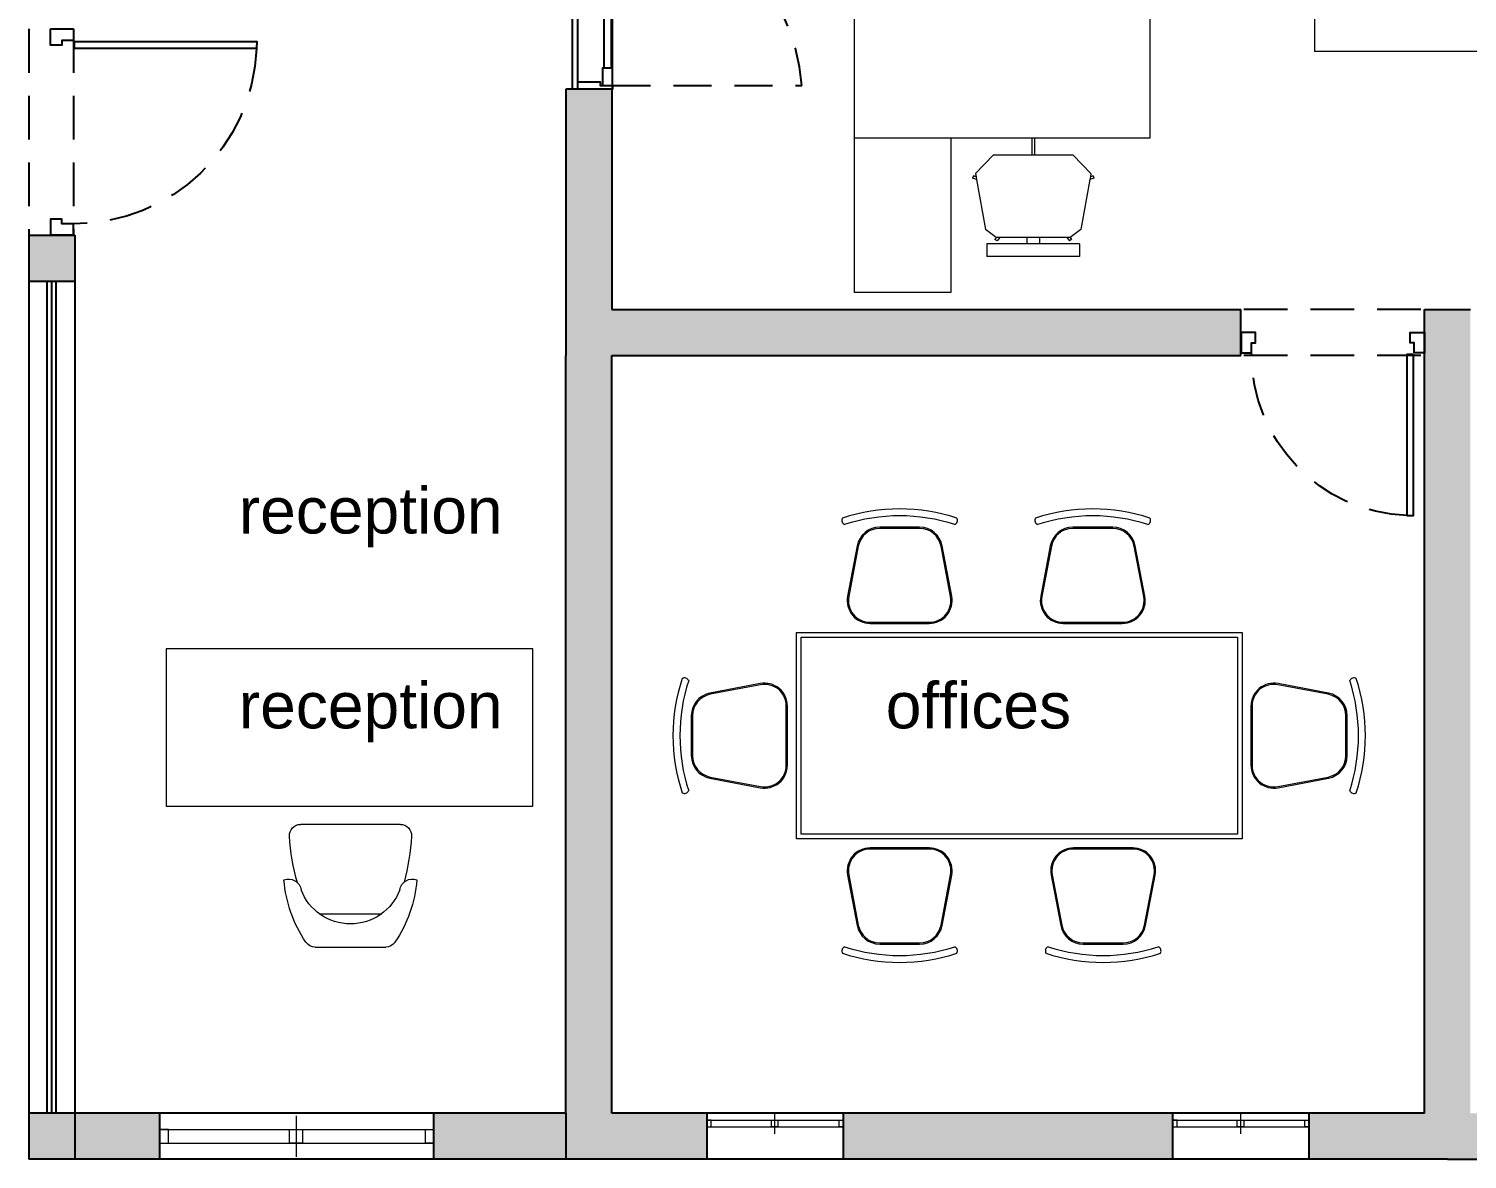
# Model space of a CAD drawing. Header units: inches. Extents: x 38.5 to 57.6, y -8.6 to 2.1.
# Drawn here: x 39.04 to 45.31, y -8.59 to -3.66 of the extents above; entities that cross this region are included whole.
import ezdxf

# ---------------------------------------------------------------- set-up
doc = ezdxf.new("R2010")
doc.units = ezdxf.units.IN
doc.header["$LTSCALE"] = 0.06
doc.header["$MEASUREMENT"] = 0
doc.linetypes.add('HIDDEN2', pattern=[4.7625, 3.175, -1.5875])
for name, color, linetype in [('CERR', 2, 'Continuous'), ('CERR-MOD', 2, 'Continuous'), ('CERR-PROY', 5, 'HIDDEN2'), ('MURO-NO SEC', 1, 'Continuous'), ('MURO-PROY', 12, 'HIDDEN2')]:
    doc.layers.add(name, color=color, linetype=linetype)
doc.layers.add('Muebles', color=3, linetype='Continuous', lineweight=18)
doc.layers.add('VENTANAS', color=82, linetype='Continuous', lineweight=5)

# ---------------------------------------------------------------- blocks, each defined once
blk = doc.blocks.new('p')
blk.add_line((10.3609, 3.5334), (12.3309, 3.5334))
at = {"layer": 'CERR'}
for p, q in [((10.3631, 3.5334), (12.3309, 3.5334)), ((11.2425, 3.4042), (10.4676, 3.4042)), ((12.2264, 3.4042), (11.4516, 3.4042)), ((11.2425, 3.3673), (10.4676, 3.3673)), ((12.2264, 3.3673), (11.4516, 3.3673))]:
    blk.add_line(p, q, dxfattribs=at)
for points in [[(10.3815, 3.3612), (10.3631, 3.3612), (10.3631, 3.5334), (10.4, 3.5334), (10.4, 3.4227), (10.3815, 3.4227)], [(12.3125, 3.3612), (12.3309, 3.3612), (12.3309, 3.5334), (12.294, 3.5334), (12.294, 3.4227), (12.3125, 3.4227)], [(10.4676, 3.3612), (10.4676, 3.4104), (10.3815, 3.4104), (10.3815, 3.3612)], [(11.2425, 3.3612), (11.3286, 3.3612), (11.3286, 3.4104), (11.2425, 3.4104)], [(11.3286, 3.4104), (11.3286, 3.3612), (11.3655, 3.3612), (11.3655, 3.4104), (11.4024, 3.4104), (11.4024, 3.4473), (11.2917, 3.4473), (11.2917, 3.4104)], [(11.4516, 3.3612), (11.3655, 3.3612), (11.3655, 3.4104), (11.4516, 3.4104)], [(12.2264, 3.3612), (12.2264, 3.4104), (12.3125, 3.4104), (12.3125, 3.3612)]]:
    blk.add_lwpolyline(points, close=True, dxfattribs=at)
at = {"layer": 'CERR-MOD'}
blk.add_line((11.347, 3.6625), (11.347, 3.3181), dxfattribs=at)
at = {"layer": 'CERR-PROY'}
for p, q in [((10.3815, 3.3612), (10.3815, 2.4142)), ((12.3125, 3.3612), (12.3125, 2.4142))]:
    blk.add_line(p, q, dxfattribs=at)
for centre, start, end in [((10.2961, 3.4466), 274.72806, 355.27194), ((12.3979, 3.4466), 184.72806, 265.27194)]:
    blk.add_arc(centre, 1.0359, start, end, dxfattribs=at)
at = {"layer": 'MURO-NO SEC'}
for p, q in [((10.3631, 3.561), (12.3309, 3.5582)), ((10.3631, 3.3612), (12.3309, 3.3584))]:
    blk.add_line(p, q, dxfattribs=at)
blk = doc.blocks.new('pp')
at = {"layer": 'CERR'}
for p, q in [((8.2886, -1.314), (8.2886, -1.414)), ((9.1886, -1.414), (9.1886, -1.314))]:
    blk.add_line(p, q, dxfattribs=at)
blk.add_lwpolyline([(9.1336, -1.309), (9.1336, -0.5134), (9.1036, -0.514), (9.1036, -1.309)], close=True, dxfattribs=at)
for points in [[(8.2886, -1.314), (8.3386, -1.314), (8.3386, -1.364), (8.3586, -1.364), (8.3586, -1.414), (8.2886, -1.414)], [(9.1886, -1.314), (9.1386, -1.314), (9.1386, -1.364), (9.1186, -1.364), (9.1186, -1.414), (9.1886, -1.414)]]:
    blk.add_lwpolyline(points, dxfattribs=at)
at = {"layer": 'CERR-PROY'}
blk.add_arc((9.1336, -1.309), 0.795, 92.16262, 180.36035, dxfattribs=at)
blk = doc.blocks.new('mesareunion')
at = {"layer": 'Muebles'}
for p, q in [((44.362, 2.5413), (45.0964, 2.5413)), ((44.362, 0.9533), (44.362, 2.5413)), ((44.3783, 2.5249), (45.0801, 2.5249)), ((44.3783, 0.9696), (44.3783, 2.5249)), ((45.0801, 2.5249), (45.0801, 0.9696)), ((45.0964, 2.5413), (45.0964, 0.9533)), ((45.0964, 0.9533), (44.362, 0.9533)), ((45.0801, 0.9696), (44.3783, 0.9696))]:
    blk.add_line(p, q, dxfattribs=at)
for points in [[(44.6238, 2.5739), (44.8346, 2.5739, 0.470481), (44.9147, 2.6708), (44.8806, 2.8503, 0.3601), (44.8004, 2.9166), (44.658, 2.9166, 0.3601), (44.5779, 2.8503), (44.5437, 2.6708, 0.470481)], [(44.6238, 2.578), (44.8346, 2.578, 0.470481), (44.9107, 2.67), (44.8765, 2.8495, 0.3601), (44.8004, 2.9125), (44.658, 2.9125, 0.3601), (44.5819, 2.8495), (44.5477, 2.67, 0.470481)], [(44.3294, 2.0687), (44.3294, 2.2794, 0.470481), (44.2325, 2.3596), (44.053, 2.3254, 0.3601), (43.9867, 2.2453), (43.9867, 2.1029, 0.3601), (44.053, 2.0227), (44.2325, 1.9885, 0.470481)], [(45.129, 2.2794), (45.129, 2.0687, 0.470481), (45.2259, 1.9885), (45.4054, 2.0227, 0.3601), (45.4717, 2.1029), (45.4717, 2.2453, 0.3601), (45.4054, 2.3254), (45.2259, 2.3596, 0.470481)], [(44.3253, 2.0687), (44.3253, 2.2794, 0.470481), (44.2333, 2.3556), (44.0538, 2.3214, 0.3601), (43.9907, 2.2453), (43.9907, 2.1029, 0.3601), (44.0538, 2.0267), (44.2333, 1.9925, 0.470481)], [(45.1331, 2.2794), (45.1331, 2.0687, 0.470481), (45.2251, 1.9925), (45.4046, 2.0267, 0.3601), (45.4677, 2.1029), (45.4677, 2.2453, 0.3601), (45.4046, 2.3214), (45.2251, 2.3556, 0.470481)], [(45.129, 1.5913), (45.129, 1.3805, 0.470481), (45.2259, 1.3003), (45.4054, 1.3345, 0.3601), (45.4717, 1.4147), (45.4717, 1.5571, 0.3601), (45.4054, 1.6372), (45.2259, 1.6714, 0.470481)], [(45.1331, 1.5913), (45.1331, 1.3805, 0.470481), (45.2251, 1.3044), (45.4046, 1.3385, 0.3601), (45.4677, 1.4147), (45.4677, 1.5571, 0.3601), (45.4046, 1.6332), (45.2251, 1.6674, 0.470481)], [(44.3294, 1.3434), (44.3294, 1.5541, 0.470481), (44.2325, 1.6343), (44.053, 1.6001, 0.3601), (43.9867, 1.5199), (43.9867, 1.3776, 0.3601), (44.053, 1.2974), (44.2325, 1.2632, 0.470481)], [(44.3253, 1.3434), (44.3253, 1.5541, 0.470481), (44.2333, 1.6303), (44.0538, 1.5961, 0.3601), (43.9907, 1.5199), (43.9907, 1.3776, 0.3601), (44.0538, 1.3014), (44.2333, 1.2672, 0.470481)], [(44.8346, 0.9222), (44.6238, 0.9222, 0.470481), (44.5437, 0.8253), (44.5779, 0.6458, 0.3601), (44.658, 0.5795), (44.8004, 0.5795, 0.3601), (44.8806, 0.6458), (44.9147, 0.8253, 0.470481)], [(44.8346, 0.9181), (44.6238, 0.9181, 0.470481), (44.5477, 0.8261), (44.5819, 0.6465, 0.3601), (44.658, 0.5835), (44.8004, 0.5835, 0.3601), (44.8765, 0.6465), (44.9107, 0.8261, 0.470481)]]:
    blk.add_lwpolyline(points, format="xyb", close=True, dxfattribs=at)
for centre, radius, start, end in [((44.7292, 2.3281), 0.6538, 71.8194, 108.1806), ((44.5396, 2.9411), 0.0165, 150.4305, 245.9306), ((44.7292, 2.3281), 0.6293, 71.8194, 108.1806), ((44.9188, 2.9411), 0.0165, 294.0694, 29.5695), ((44.5752, 2.1741), 0.6538, 161.8194, 198.1806), ((44.5752, 2.1741), 0.6293, 161.8194, 198.1806), ((43.9622, 2.3637), 0.0165, 24.0694, 119.5695), ((45.4962, 2.3637), 0.0165, 60.4305, 155.9306), ((44.8832, 2.1741), 0.6293, 341.8194, 18.1806), ((44.8832, 2.1741), 0.6538, 341.8194, 18.1806), ((43.9622, 1.9845), 0.0165, 240.4305, 335.9306), ((45.4962, 1.9845), 0.0165, 204.0694, 299.5695), ((45.4962, 1.6755), 0.0165, 60.4305, 155.9306), ((44.5752, 1.4488), 0.6538, 161.8194, 198.1806), ((44.5752, 1.4488), 0.6293, 161.8194, 198.1806), ((43.9622, 1.6384), 0.0165, 24.0694, 119.5695), ((44.8832, 1.4859), 0.6293, 341.8194, 18.1806), ((44.8832, 1.4859), 0.6538, 341.8194, 18.1806), ((45.4962, 1.2963), 0.0165, 204.0694, 299.5695), ((43.9622, 1.2591), 0.0165, 240.4305, 335.9306), ((44.5396, 0.555), 0.0165, 114.0694, 209.5695), ((44.7292, 1.168), 0.6293, 251.8194, 288.1806), ((44.9188, 0.555), 0.0165, 330.4305, 65.9306), ((44.7292, 1.168), 0.6538, 251.8194, 288.1806)]:
    blk.add_arc(centre, radius, start, end, dxfattribs=at)
blk = doc.blocks.new('18360154')
for p, q in [((-0.1603, 0.15), (0.1561, 0.15)), ((-0.1421, 0), (0.1379, 0)), ((0.2215, -0.4), (-0.2257, -0.4))]:
    blk.add_line(p, q)
for centre, radius, start, end in [((-0.1603, 0.1), 0.05, 90, 145.96471), ((0.1561, 0.1), 0.05, 34.03529, 90), ((0.2839, -0.2), 0.586, 145.96471, 175.20103), ((-0.2881, -0.2), 0.586, 4.79897, 34.03529), ((-0.0021, -0.1909), 0.2368, 20.81203, 159.18797), ((-0.2792, -0.0986), 0.0564, 248.27838, 351.64231), ((0.275, -0.0986), 0.0564, 188.35769, 291.72162), ((0.6479, -0.4), 0.925, 163.58195, 176.72417), ((-0.7021, -0.4), 0.975, 3.09858, 15.40565), ((-0.2257, -0.35), 0.05, 176.72417, 270), ((0.2215, -0.35), 0.05, 270, 3.09858)]:
    blk.add_arc(centre, radius, start, end)
blk = doc.blocks.new('33550102')
blk.add_lwpolyline([(-1.05, 0), (-1.05, 0.45), (0, 0.45), (0, 0)], close=True)
blk = doc.blocks.new('weorkasd')
at = {"layer": 'Muebles'}
for p, q in [((54.8644, 2.1515), (54.8644, 2.5718)), ((55.5368, 2.5718), (54.8644, 2.5718)), ((55.5368, 1.2835), (55.5368, 2.5718)), ((56.0661, 2.5718), (55.5368, 2.5718)), ((56.4335, 2.5718), (56.0661, 2.5718)), ((56.4335, 2.5718), (56.4335, 2.5728)), ((56.4335, 2.5129), (56.4335, 2.5718)), ((56.4335, 2.4349), (56.4335, 2.5129)), ((56.4335, 2.3569), (56.4335, 2.4349)), ((56.4335, 2.2789), (56.4335, 2.3569)), ((56.4335, 2.2009), (56.4335, 2.2789)), ((56.4335, 2.1229), (56.4335, 2.2009)), ((55.5368, 2.1515), (54.8644, 2.1515)), ((56.4335, 2.0449), (56.4335, 2.1229)), ((55.357, 2.0385), (55.1384, 1.9991)), ((55.357, 2.0385), (55.3621, 2.0563)), ((55.3689, 2.0406), (55.357, 2.0385)), ((55.3723, 2.0526), (55.3621, 2.0563)), ((55.3689, 2.0406), (55.3723, 2.0526)), ((55.3823, 2.0431), (55.3689, 2.0406)), ((55.4621, 1.9665), (55.3823, 2.0431)), ((56.4335, 1.9669), (56.4335, 2.0449)), ((55.076, 1.9935), (55.0209, 1.9935)), ((55.0209, 1.5902), (55.0209, 1.9935)), ((55.076, 1.8194), (55.076, 1.9935)), ((55.0897, 1.9493), (55.096, 1.9591)), ((55.1036, 1.9379), (55.0897, 1.9493)), ((55.1036, 1.9531), (55.096, 1.9591)), ((55.1036, 1.9531), (55.1384, 1.9991)), ((55.1036, 1.9379), (55.1036, 1.9531)), ((55.4621, 1.7979), (55.4621, 1.9665)), ((56.4335, 1.8889), (56.4335, 1.9669)), ((55.1036, 1.8194), (55.1036, 1.9379)), ((56.4335, 1.8109), (56.4335, 1.8889)), ((55.1036, 1.8194), (55.076, 1.8194)), ((55.076, 1.7643), (55.076, 1.8194)), ((55.1036, 1.7643), (55.1036, 1.8194)), ((55.1036, 1.7643), (55.076, 1.7643)), ((55.076, 1.5902), (55.076, 1.7643)), ((55.1036, 1.6459), (55.1036, 1.7643)), ((55.4621, 1.7858), (55.4621, 1.7979)), ((55.5368, 1.7979), (55.4621, 1.7979)), ((55.4621, 1.6172), (55.4621, 1.7858)), ((55.5368, 1.7858), (55.4621, 1.7858)), ((56.4335, 1.7329), (56.4335, 1.8109)), ((56.4335, 1.6549), (56.4335, 1.7329)), ((55.1036, 1.6459), (55.0897, 1.6344)), ((55.096, 1.6247), (55.0897, 1.6344)), ((55.1035, 1.6308), (55.096, 1.6247)), ((55.1035, 1.6308), (55.1036, 1.6459)), ((55.1384, 1.5846), (55.1035, 1.6308)), ((56.4335, 1.5769), (56.4335, 1.6549)), ((55.076, 1.5902), (55.0209, 1.5902)), ((55.357, 1.5452), (55.1384, 1.5846)), ((55.4621, 1.6172), (55.3823, 1.5406)), ((56.4335, 1.4989), (56.4335, 1.5769)), ((55.3621, 1.5274), (55.357, 1.5452)), ((55.3689, 1.5431), (55.357, 1.5452)), ((55.3723, 1.5311), (55.3621, 1.5274)), ((55.3723, 1.5311), (55.3689, 1.5431)), ((55.3823, 1.5406), (55.3689, 1.5431)), ((56.4335, 1.4209), (56.4335, 1.4989)), ((56.4335, 1.3429), (56.4335, 1.4209)), ((56.4335, 1.2835), (56.4335, 1.3429)), ((56.4335, 1.2835), (55.5368, 1.2835))]:
    blk.add_line(p, q, dxfattribs=at)
blk = doc.blocks.new('asdkgfgs')
at = {"layer": 'Muebles'}
for p, q in [((47.823, 0.1669), (48.7196, 0.1669)), ((47.823, 0.1669), (47.823, 0.1076)), ((48.7196, 0.1669), (48.7196, -1.1214)), ((47.823, 0.1076), (47.823, 0.0296)), ((47.823, 0.0296), (47.823, -0.0485)), ((47.823, -0.0485), (47.823, -0.1265)), ((47.823, -0.1265), (47.823, -0.2045)), ((47.823, -0.2045), (47.823, -0.2825)), ((48.7943, -0.2966), (48.8741, -0.22)), ((48.8741, -0.22), (48.8875, -0.2224)), ((48.8841, -0.2105), (48.8943, -0.2067)), ((48.8841, -0.2105), (48.8875, -0.2224)), ((48.8875, -0.2224), (48.8995, -0.2246)), ((48.8943, -0.2067), (48.8995, -0.2246)), ((48.8995, -0.2246), (49.118, -0.264)), ((47.823, -0.2825), (47.823, -0.3605)), ((48.7943, -0.2966), (48.7943, -0.4652)), ((49.118, -0.264), (49.153, -0.3101)), ((49.153, -0.3101), (49.1528, -0.3252)), ((49.153, -0.3101), (49.1605, -0.304)), ((49.1605, -0.304), (49.1668, -0.3138)), ((49.1804, -0.2695), (49.2355, -0.2695)), ((49.1804, -0.2695), (49.1804, -0.4436)), ((49.2355, -0.2695), (49.2355, -0.6729)), ((47.823, -0.3605), (47.823, -0.4385)), ((49.1528, -0.3252), (49.1668, -0.3138)), ((49.1528, -0.3252), (49.1528, -0.4436)), ((47.823, -0.4385), (47.823, -0.5165)), ((48.7196, -0.4652), (48.7943, -0.4652)), ((48.7196, -0.4773), (48.7943, -0.4773)), ((48.7943, -0.4652), (48.7943, -0.4773)), ((48.7943, -0.4773), (48.7943, -0.6458)), ((49.1528, -0.4436), (49.1804, -0.4436)), ((49.1528, -0.4436), (49.1528, -0.4988)), ((49.1528, -0.4988), (49.1804, -0.4988)), ((49.1528, -0.4988), (49.1528, -0.6172)), ((49.1804, -0.4436), (49.1804, -0.4988)), ((49.1804, -0.4988), (49.1804, -0.6729)), ((47.823, -0.5165), (47.823, -0.5945)), ((47.823, -0.5945), (47.823, -0.6725)), ((49.1528, -0.6172), (49.1528, -0.6325)), ((49.1528, -0.6172), (49.1668, -0.6286)), ((47.823, -0.6725), (47.823, -0.7505)), ((48.7943, -0.6458), (48.8741, -0.7224)), ((48.8995, -0.7178), (49.118, -0.6784)), ((49.1528, -0.6325), (49.118, -0.6784)), ((49.1528, -0.6325), (49.1605, -0.6384)), ((49.1668, -0.6286), (49.1605, -0.6384)), ((49.1804, -0.6729), (49.2355, -0.6729)), ((47.823, -0.7505), (47.823, -0.8285)), ((48.8741, -0.7224), (48.8875, -0.72)), ((48.8875, -0.72), (48.8841, -0.732)), ((48.8841, -0.732), (48.8943, -0.7357)), ((48.8875, -0.72), (48.8995, -0.7178)), ((48.8995, -0.7178), (48.8943, -0.7357)), ((47.823, -0.8285), (47.823, -0.9065)), ((47.823, -0.9065), (47.823, -0.9845)), ((47.823, -0.9845), (47.823, -1.0625)), ((47.823, -1.0625), (47.823, -1.1214)), ((47.823, -1.1214), (48.1903, -1.1214)), ((47.823, -1.1214), (47.823, -1.1223)), ((48.1903, -1.1214), (48.7196, -1.1214))]:
    blk.add_line(p, q, dxfattribs=at)
blk = doc.blocks.new('ventana1')
at = {"layer": 'VENTANAS'}
for p, q in [((-0.5, -0.075), (-0.5, 0.075)), ((-1, 0.025), (0, 0.025)), ((-1, -0.025), (0, -0.025))]:
    blk.add_line(p, q, dxfattribs=at)
for points in [[(-0.9673, 0.025), (-1, 0.025), (-1, -0.025), (-0.9673, -0.025)], [(-0.5261, 0.025), (-0.4785, 0.025), (-0.4785, -0.025), (-0.5261, -0.025)], [(-0.0289, 0.025), (0, 0.025), (0, -0.025), (-0.0289, -0.025)]]:
    blk.add_lwpolyline(points, close=True, dxfattribs=at)

msp = doc.modelspace()

# ---------------------------------------------------------------- hatches: boundary and pattern name
h = msp.add_hatch(color=256)
h.paths.add_polyline_path([(42.5918, -8.385), (42.5918, -8.585), (44.0276, -8.585), (44.0276, -8.385)], flags=17)
h.paths.add_polyline_path([(41.5847, -5.085), (44.3247, -5.085), (44.3247, -4.885), (41.5847, -4.885), (41.5847, -3.9244), (41.3847, -3.9244), (41.3847, -5.085), (41.3847, -8.385), (41.3847, -8.585), (41.9984, -8.585), (41.9984, -8.385), (41.5847, -8.385)])
h = msp.add_hatch(color=256)
h.paths.add_polyline_path([(39.0447, -4.5607), (39.0447, -4.7607), (39.2447, -4.7607), (39.2447, -4.5607)])
h.paths.add_polyline_path([(39.0447, -8.585), (39.2447, -8.585), (39.2447, -8.385), (39.0447, -8.385)])
msp.add_hatch(color=256).paths.add_polyline_path([(50.3502, -8.585), (51.5502, -8.585), (51.5502, -8.385), (50.3502, -8.385), (47.5074, -8.385), (46.3074, -8.385), (45.3247, -8.385), (45.3247, -5.085), (45.3247, -4.885), (45.1247, -4.885), (45.1247, -8.385), (44.6211, -8.385), (44.6211, -8.585), (45.2247, -8.585), (46.3074, -8.585), (47.5074, -8.585)])
h = msp.add_hatch(color=256)
h.paths.add_polyline_path([(40.8076, -8.385), (40.8076, -8.585), (41.3847, -8.585), (41.3847, -8.385)])
h.paths.add_polyline_path([(39.2447, -8.385), (39.2447, -8.585), (39.6144, -8.585), (39.6144, -8.385)])

# ---------------------------------------------------------------- linework, layer by layer
for p, q in [((41.3847, -3.9244), (41.3847, -5.085)), ((41.5847, -3.9244), (41.3847, -3.9244)), ((41.5847, -3.9244), (41.5847, -4.885)), ((39.0447, -4.5607), (39.0447, -8.585)), ((39.0447, -4.5607), (39.2447, -4.5607)), ((39.2447, -4.5607), (39.2447, -8.585)), ((39.0447, -4.7607), (39.2447, -4.7607)), ((39.1247, -8.385), (39.1247, -4.7607)), ((39.1447, -8.385), (39.1447, -4.7607)), ((39.1647, -8.385), (39.1647, -4.7607)), ((41.5847, -4.885), (44.3247, -4.885)), ((44.3247, -5.085), (44.3247, -4.885)), ((45.1247, -8.385), (45.1247, -4.885)), ((45.1247, -4.885), (45.3247, -4.885)), ((41.3847, -8.385), (41.3847, -5.085)), ((41.5847, -5.085), (44.3247, -5.085)), ((41.5847, -8.385), (41.5847, -5.085)), ((39.2447, -8.385), (39.0447, -8.385)), ((41.3847, -8.385), (39.2447, -8.385)), ((39.6144, -8.385), (39.6144, -8.585)), ((40.8076, -8.385), (40.8076, -8.585)), ((41.3847, -8.385), (41.3847, -8.585)), ((42.1447, -8.385), (41.5847, -8.385)), ((41.9984, -8.385), (41.9984, -8.585)), ((45.1247, -8.385), (42.1447, -8.385)), ((42.5918, -8.385), (42.5918, -8.585)), ((44.0276, -8.385), (44.0276, -8.585)), ((44.6211, -8.385), (44.6211, -8.585)), ((39.2447, -8.585), (39.0447, -8.585)), ((42.1447, -8.585), (39.2447, -8.585)), ((45.2247, -8.585), (42.1447, -8.585)), ((45.2247, -8.585), (46.3074, -8.585))]:
    msp.add_line(p, q)
at = {"layer": 'MURO-PROY'}
for p, q in [((39.0447, -3.6626), (39.0447, -4.5607)), ((39.2391, -3.6626), (39.2391, -4.5607)), ((45.1092, -4.885), (44.3247, -4.885)), ((45.1092, -5.085), (44.3247, -5.085))]:
    msp.add_line(p, q, dxfattribs=at)

# ---------------------------------------------------------------- block references
for name, p, xscale, yscale, zscale, rotation in [('p', (44.5158, -12.9535), 0.8712785964984748, 0.8712785964984748, 0.8712785964984748, 90), ('pp', (40.5502, -12.8314), -0.997850641301028, 0.9978506413010247, 0.9978506413010245, 270), ('pp', (36.9841, -6.2378), -0.8859444315287293, 0.8859444315287293, 0.885944431528729, 180), ('mesareunion', (45.496, -61.4147), 1.222341763588901, 1.222341763588901, 1.222341763588901, 90)]:
    msp.add_blockref(name, p, dxfattribs=dict(xscale=xscale, yscale=yscale, zscale=zscale, rotation=rotation))
msp.add_blockref('asdkgfgs', (-3.1767, -2.6382))
at = {"rotation": 90}
msp.add_blockref('weorkasd', (45.2123, -59.6747), dxfattribs=at)
at = {"layer": 'Muebles'}
for name, p, xscale, yscale, zscale, rotation in [('33550102', (39.643, -7.0469), -1.521849628364116, 1.521849628364116, 1.521849628364117, 2.640161689e-07), ('18360154', (40.4481, -7.5157), -0.9720129227578127, 0.9720129227578198, 0.9720129227578158, 180.0000002640163)]:
    msp.add_blockref(name, p, dxfattribs=dict(at, xscale=xscale, yscale=yscale, zscale=zscale, rotation=rotation))
at = {"layer": 'VENTANAS'}
for p, xscale, yscale, zscale in [((40.8076, -8.485), 1.193207868207502, 1.193207868207502, 1.193207868207502), ((42.5918, -8.4296), 0.5934527920914352, 0.5934527920914352, 0.5934527920914352), ((44.6211, -8.4296), 0.5934527920914352, 0.5934527920914352, 0.5934527920914352)]:
    msp.add_blockref('ventana1', p, dxfattribs=dict(at, xscale=xscale, yscale=yscale, zscale=zscale))

# ---------------------------------------------------------------- texts
at = {"char_height": 0.2, "width": 1.128527, "attachment_point": 1}
for s, insert in [('{\\fArial|b0|i0|c0|p34;reception}', (39.9596, -5.6599)), ('{\\fArial|b0|i0|c0|p34;reception}', (39.9596, -6.5085)), ('{\\fArial|b0|i0|c0|p34;offices}', (42.778, -6.5085))]:
    msp.add_mtext(s, dxfattribs=dict(at, insert=insert))

doc.saveas('drawing.dxf')
